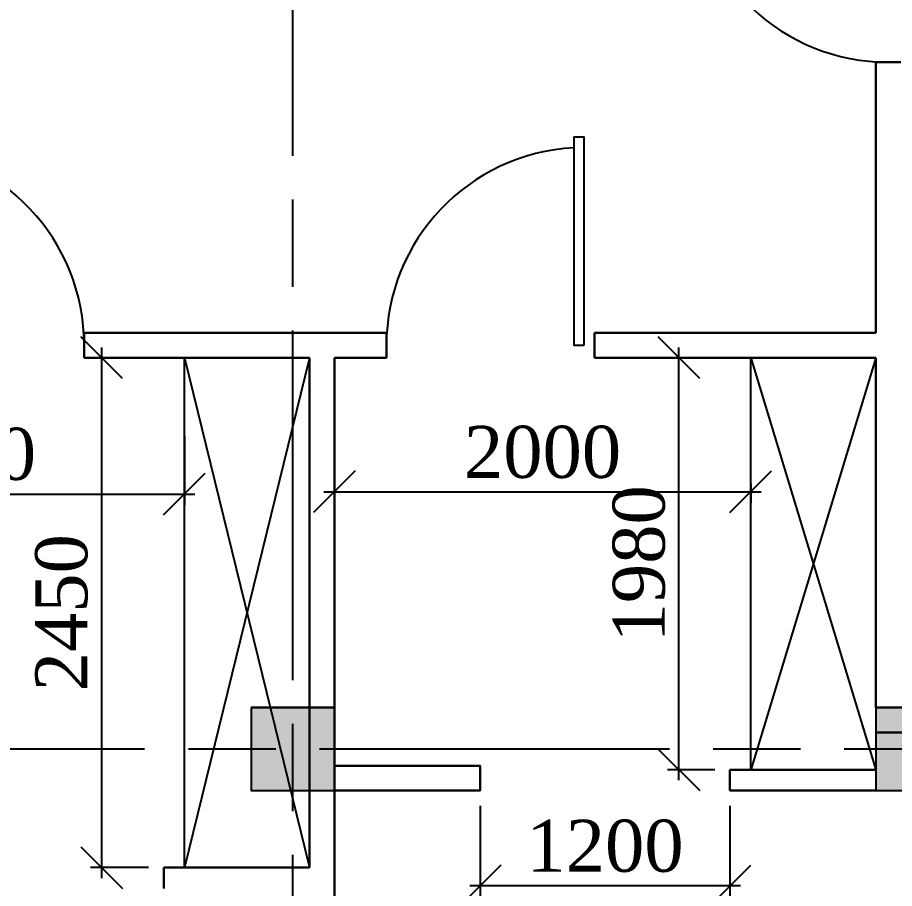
# Model space of a CAD drawing. Header units: inches. Extents: x 2870606 to 3671143, y -733551 to -473558.
# Drawn here: x 3353251 to 3357462, y -513093 to -508908 of the extents above; entities that cross this region are included whole.
import ezdxf

# ---------------------------------------------------------------- set-up
doc = ezdxf.new("R2010")
doc.units = ezdxf.units.IN
doc.header["$MEASUREMENT"] = 0
doc.linetypes.add('ACAD_ISO08W100', pattern=[36, 24, -3, 6, -3])
doc.styles.add('J~stule', font='dutch.ttf')
doc.dimstyles.new('J~style', dxfattribs={"dimscale": 100, "dimtxt": 2.5, "dimasz": 2, "dimexe": 0.55, "dimexo": 0.725, "dimtad": 1, "dimdec": 0, "dimdsep": 46, "dimtxsty": 'J~stule', "dimblk": 'OBLIQUE', "dimcen": 2, "dimdle": 0.5, "dimadec": 0, "dimazin": 0, "dimtfac": 1, "dimtdec": 0, "dimtmove": 0, "dimatfit": 3, "dimfxl": 1, "dimarcsym": 0})

# ---------------------------------------------------------------- blocks, each defined once
blk = doc.blocks.new('_Oblique')
at = {"color": 0, "linetype": 'ByBlock', "lineweight": -2}
blk.add_line((-0.5, -0.5), (0.5, 0.5), dxfattribs=at)
blk = doc.blocks.new('*D502')
at = {"color": 0, "lineweight": -2, "transparency": 16777216}
for p, q in [((3353655.2, -513043.1), (3353655.2, -510493.1)), ((3353879.9, -510543.1), (3353600.2, -510543.1)), ((3353879.9, -512993.1), (3353600.2, -512993.1))]:
    blk.add_line(p, q, dxfattribs=at)
at = {"layer": 'Defpoints', "color": 0, "lineweight": 35, "transparency": 16777216}
for p in [(3353655.2, -510543.1), (3353952.4, -510543.1), (3353952.4, -512993.1, 58.9)]:
    blk.add_point(p, dxfattribs=at)
at = {"color": 0, "lineweight": -2, "transparency": 16777216, "xscale": 200, "yscale": 200, "zscale": 200}
for p, rotation in [((3353655.2, -510543.1), 90), ((3353655.2, -512993.1), 270)]:
    blk.add_blockref('_Oblique', p, dxfattribs=dict(at, rotation=rotation))
at = {"color": 0, "transparency": 16777216, "insert": (3353462.5, -511768.1), "char_height": 250, "attachment_point": 5, "rotation": 90, "style": 'J~stule'}
blk.add_mtext('2450', dxfattribs=at)
blk = doc.blocks.new('*D510')
at = {"color": 0, "lineweight": -2, "transparency": 16777216}
for p, q in [((3355472, -512695.6), (3355472, -513135.6)), ((3356672, -512695.6), (3356672, -513135.6)), ((3356722, -513080.6), (3355422, -513080.6))]:
    blk.add_line(p, q, dxfattribs=at)
at = {"layer": 'Defpoints', "color": 0, "lineweight": 35, "transparency": 16777216}
for p in [(3355472, -512623.1), (3356672, -512623.1, 58.9), (3355472, -513080.6)]:
    blk.add_point(p, dxfattribs=at)
at = {"color": 0, "lineweight": -2, "transparency": 16777216, "xscale": 200, "yscale": 200, "zscale": 200, "rotation": 180}
blk.add_blockref('_Oblique', (3355472, -513080.6), dxfattribs=at)
at = {"color": 0, "lineweight": -2, "transparency": 16777216, "xscale": 200, "yscale": 200, "zscale": 200}
blk.add_blockref('_Oblique', (3356672, -513080.6), dxfattribs=at)
at = {"color": 0, "transparency": 16777216, "insert": (3356072, -512889.7), "char_height": 250, "attachment_point": 5, "style": 'J~stule'}
blk.add_mtext('1200', dxfattribs=at)
blk = doc.blocks.new('*D512')
at = {"color": 0, "lineweight": -2, "transparency": 16777216}
for p, q in [((3356426.6, -512573.1), (3356426.6, -510493.1)), ((3356599.5, -510543.1), (3356371.6, -510543.1)), ((3356599.5, -512523.1), (3356371.6, -512523.1))]:
    blk.add_line(p, q, dxfattribs=at)
at = {"layer": 'Defpoints', "color": 0, "lineweight": 35, "transparency": 16777216}
for p in [(3356426.6, -510543.1), (3356672, -510543.1), (3356672, -512523.1, 58.9)]:
    blk.add_point(p, dxfattribs=at)
at = {"color": 0, "lineweight": -2, "transparency": 16777216, "xscale": 200, "yscale": 200, "zscale": 200}
for p, rotation in [((3356426.6, -510543.1), 90), ((3356426.6, -512523.1), 270)]:
    blk.add_blockref('_Oblique', p, dxfattribs=dict(at, rotation=rotation))
at = {"color": 0, "transparency": 16777216, "insert": (3356235.5, -511533.1), "char_height": 250, "attachment_point": 5, "rotation": 90, "style": 'J~stule'}
blk.add_mtext('1980', dxfattribs=at)
blk = doc.blocks.new('*D513')
at = {"color": 0, "lineweight": -2, "transparency": 16777216}
for p, q in [((3354772, -511147.1), (3354772, -511242.1)), ((3356772, -511146.5), (3356772, -511242.1)), ((3354722, -511187.1), (3356822, -511187.1))]:
    blk.add_line(p, q, dxfattribs=at)
at = {"layer": 'Defpoints', "color": 0, "lineweight": 35, "transparency": 16777216}
for p in [(3354772, -511074.6), (3356772, -511074, 24.1), (3356772, -511187.1)]:
    blk.add_point(p, dxfattribs=at)
at = {"color": 0, "lineweight": -2, "transparency": 16777216, "xscale": 200, "yscale": 200, "zscale": 200, "rotation": 180}
blk.add_blockref('_Oblique', (3354772, -511187.1), dxfattribs=at)
at = {"color": 0, "lineweight": -2, "transparency": 16777216, "xscale": 200, "yscale": 200, "zscale": 200}
blk.add_blockref('_Oblique', (3356772, -511187.1), dxfattribs=at)
at = {"color": 0, "transparency": 16777216, "insert": (3355772, -510997.1), "char_height": 250, "attachment_point": 5, "style": 'J~stule'}
blk.add_mtext('2000', dxfattribs=at)
blk = doc.blocks.new('*D580')
at = {"color": 0, "lineweight": -2, "transparency": 16777216}
for p, q in [((3354772, -513085.6), (3354772, -513640.9)), ((3357522, -513195.6), (3357522, -513640.9)), ((3357572, -513585.9), (3354722, -513585.9))]:
    blk.add_line(p, q, dxfattribs=at)
at = {"layer": 'Defpoints', "color": 0, "lineweight": 35, "transparency": 16777216}
for p in [(3354772, -513013.1), (3357522, -513123.1), (3354772, -513585.9)]:
    blk.add_point(p, dxfattribs=at)
at = {"color": 0, "lineweight": -2, "transparency": 16777216, "xscale": 200, "yscale": 200, "zscale": 200, "rotation": 180}
blk.add_blockref('_Oblique', (3354772, -513585.9), dxfattribs=at)
at = {"color": 0, "lineweight": -2, "transparency": 16777216, "xscale": 200, "yscale": 200, "zscale": 200}
blk.add_blockref('_Oblique', (3357522, -513585.9), dxfattribs=at)
at = {"color": 0, "transparency": 16777216, "insert": (3356147, -513393.2), "char_height": 250, "attachment_point": 5, "style": 'J~stule'}
blk.add_mtext('2750', dxfattribs=at)
blk = doc.blocks.new('*D602')
at = {"color": 0, "lineweight": -2, "transparency": 16777216}
for p, q in [((3351872, -510918.6), (3351872, -511252.7)), ((3354052, -510918.5), (3354052, -511252.7)), ((3351822, -511197.7), (3354102, -511197.7))]:
    blk.add_line(p, q, dxfattribs=at)
at = {"layer": 'Defpoints', "color": 0, "lineweight": 35, "transparency": 16777216}
for p in [(3351872, -510846.1), (3354052, -510846, 7.3), (3354052, -511197.7)]:
    blk.add_point(p, dxfattribs=at)
at = {"color": 0, "lineweight": -2, "transparency": 16777216, "xscale": 200, "yscale": 200, "zscale": 200, "rotation": 180}
blk.add_blockref('_Oblique', (3351872, -511197.7), dxfattribs=at)
at = {"color": 0, "lineweight": -2, "transparency": 16777216, "xscale": 200, "yscale": 200, "zscale": 200}
blk.add_blockref('_Oblique', (3354052, -511197.7), dxfattribs=at)
at = {"color": 0, "transparency": 16777216, "insert": (3352962, -511006.7), "char_height": 250, "attachment_point": 5, "style": 'J~stule'}
blk.add_mtext('2180', dxfattribs=at)

msp = doc.modelspace()

# ---------------------------------------------------------------- hatches: boundary and pattern name
h = msp.add_hatch(color=256)
h.dxf.hatch_style = 1
h.paths.add_polyline_path([(3354772.01, -512623.13), (3354772.01, -512223.13), (3354372.01, -512223.13), (3354372.01, -512623.13)])
h = msp.add_hatch(color=256)
h.dxf.hatch_style = 1
h.paths.add_polyline_path([(3357772.01, -512623.13), (3357772.01, -512223.13), (3357372.01, -512223.13), (3357372.01, -512623.13)])

# ---------------------------------------------------------------- linework, layer by layer
at = {"color": 252, "linetype": 'ACAD_ISO08W100', "ltscale": 70}
for p, q in [((3354572.01, -524692.02), (3354572.01, -496403.85)), ((3366460.93, -512423.13), (3300567.24, -512423.13))]:
    msp.add_line(p, q, dxfattribs=at)
at = {"lineweight": 30}
for p, q in [((3357372.01, -509123.16), (3357372.01, -510423.13)), ((3357492.01, -509123.16), (3357372.01, -509123.16)), ((3353570.05, -510423.13), (3353570.05, -510543.13)), ((3354772.01, -510423.13), (3355022.01, -510423.13)), ((3355022.01, -510543.13), (3355022.01, -510423.13)), ((3356022.01, -510423.13), (3357372.01, -510423.13)), ((3356022.01, -510543.13), (3356022.01, -510423.13)), ((3353570.05, -510543.13), (3354652.01, -510543.13)), ((3354652.01, -510543.13), (3354652.01, -512993.12)), ((3354772.01, -510543.13), (3354772.01, -521223.13)), ((3354772.01, -510543.13), (3355022.01, -510543.13)), ((3356022.01, -510543.13), (3357372.01, -510543.13)), ((3357372.01, -510543.13), (3357372.01, -512223.13)), ((3354372.01, -512223.13), (3354772.01, -512223.13)), ((3357372.01, -512223.13), (3363372.01, -512223.13)), ((3357372.01, -512343.13), (3363372.01, -512343.13)), ((3357372.01, -512523.13, 58.88), (3356671.97, -512523.13, 58.88)), ((3356671.97, -512523.13, 58.88), (3356671.97, -512623.13, 58.88)), ((3357372.01, -512623.13, 58.88), (3356671.97, -512623.13, 58.88)), ((3354652.01, -512993.12, 58.88), (3353952.37, -512993.12, 58.88)), ((3353952.37, -512993.12, 58.88), (3353952.37, -513093.12, 58.88))]:
    msp.add_line(p, q, dxfattribs=at)
for p, q in [((3354052.01, -512993.12, 58.88), (3354052.01, -510543.13)), ((3356772.01, -512523.13, 58.88), (3356772.01, -510543.13, 11.29)), ((3356772.01, -512523.13, 58.88), (3357372.01, -512523.13, 58.88)), ((3354052.01, -512993.12, 58.88), (3354652.01, -512993.12, 58.88))]:
    msp.add_line(p, q)
for points in [[(3355972.01, -510483.13), (3355972.01, -509483.13), (3355922.01, -509483.13), (3355922.01, -510483.13)], [(3354372.01, -512223.13), (3354372.01, -512623.13), (3354772.01, -512623.13), (3354772.01, -512223.13)], [(3357372.01, -512223.13), (3357372.01, -512623.13), (3357772.01, -512623.13), (3357772.01, -512223.13)]]:
    msp.add_lwpolyline(points, close=True)
for points in [[(3353570.05, -510423.13), (3354772.01, -510423.13)], [(3354772.01, -512623.13), (3355472.01, -512623.13), (3355472.01, -512503.13), (3354772.01, -512503.13)]]:
    msp.add_lwpolyline(points, dxfattribs=at)
at = {"elevation": 58.88}
for points in [[(3354052.01, -510543.13), (3354652.01, -512993.12)], [(3356772.01, -510543.13), (3357372.01, -512523.13)]]:
    msp.add_lwpolyline(points, dxfattribs=at)
for points in [[(3354652.01, -510543.13), (3354052.01, -512993.12)], [(3357372.01, -510543.13), (3356772.01, -512523.13)]]:
    msp.add_lwpolyline(points)
for centre, radius, start, end in [((3357432.01, -508173.16), 950, 183.01696, 270), ((3352621.65, -510479.79, -58.88), 948.4, 359.79803, 87.07504), ((3355972.01, -510483.13), 950, 93.01696, 180.00004)]:
    msp.add_arc(centre, radius, start, end)

# ---------------------------------------------------------------- dimensions: what is measured, and where the dimension line sits
for base, p1, p2, picture, middle in [((3353655.21, -510543.13), (3353952.37, -512993.12, 58.88), (3353952.37, -510543.13), '*D502', (3353462.51, -511768.13)), ((3356426.59, -510543.13), (3356671.97, -512523.13, 58.88), (3356671.97, -510543.13), '*D512', (3356235.53, -511533.13))]:
    dim = msp.add_linear_dim(base=base, p1=p1, p2=p2, angle=90, dimstyle='J~style', override={"dimdec": 1, "dimtdec": 1})
    dim.commit()
    dim.dimension.update_dxf_attribs({"geometry": picture, "text_midpoint": middle})
for base, p1, p2, picture, middle in [((3354052.01, -511197.75), (3351872.01, -510846.15), (3354052.01, -510845.97, 7.28), '*D602', (3352962.01, -511006.69)), ((3356772.01, -511187.11), (3354772.01, -511074.61), (3356772.01, -511074.03, 24.05), '*D513', (3355772.01, -510997.09)), ((3355472.01, -513080.57), (3356671.97, -512623.13, 58.88), (3355472.01, -512623.13), '*D510', (3356071.99, -512889.69)), ((3354772.01, -513585.9), (3357522.01, -513123.13), (3354772.01, -513013.11), '*D580', (3356147.01, -513393.2))]:
    dim = msp.add_linear_dim(base=base, p1=p1, p2=p2, dimstyle='J~style', override={"dimdec": 1, "dimtdec": 1})
    dim.commit()
    dim.dimension.update_dxf_attribs({"geometry": picture, "text_midpoint": middle})

doc.saveas('drawing.dxf')
